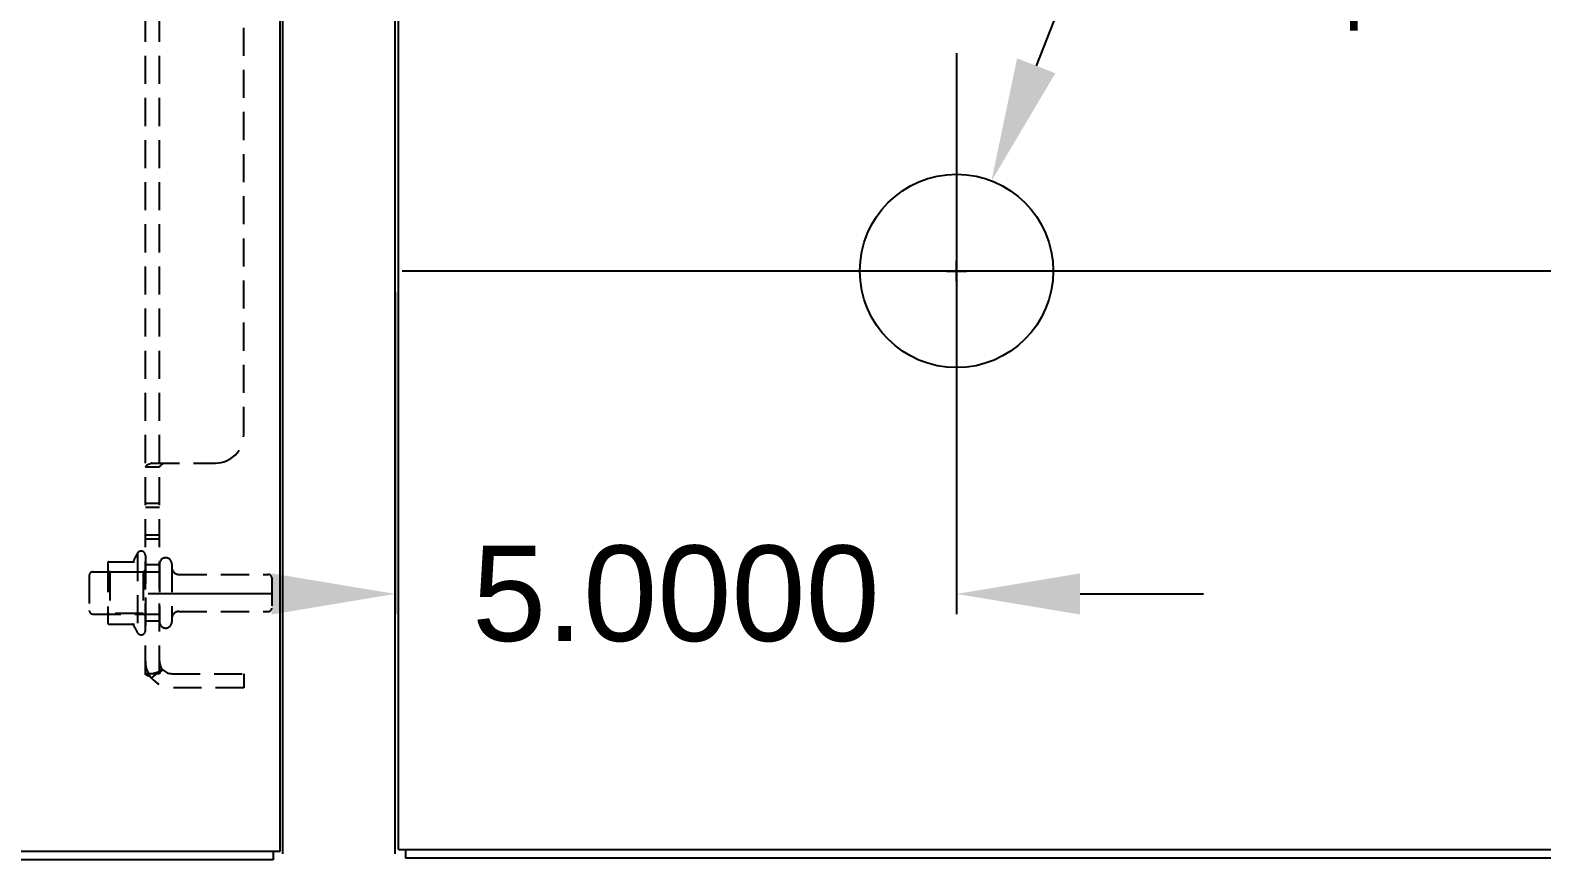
# Model space of a CAD drawing. Header units: inches. Extents: x 0 to 102, y 0 to 66.
# Drawn here: x 68.62 to 82.09, y 18.75 to 26.14 of the extents above; entities that cross this region are included whole.
import ezdxf

# ---------------------------------------------------------------- set-up
doc = ezdxf.new("R2010")
doc.units = ezdxf.units.IN
doc.header["$MEASUREMENT"] = 0
doc.linetypes.add('HIDDEN', pattern=[0.375, 0.25, -0.125])
doc.layers.add('DEFAULT_2', color=8, linetype='HIDDEN')
doc.layers.add('SUBPANEL', color=7, linetype='Continuous')
doc.styles.get("Standard").update_dxf_attribs({"font": 'arial.ttf'})
doc.dimstyles.get("Standard").update_dxf_attribs({"dimtxt": 0.18, "dimasz": 0.18, "dimexe": 0.18, "dimexo": 0.0625, "dimgap": 0.09, "dimtad": 0, "dimtih": 1, "dimtoh": 1, "dimdec": 4, "dimzin": 0, "dimdsep": 46, "dimtxsty": 'Standard', "dimcen": 0.09, "dimadec": 0, "dimazin": 0, "dimtfac": 1, "dimtdec": 4, "dimtofl": 0, "dimtmove": 0, "dimatfit": 3, "dimfxl": 1, "dimtolj": 1, "dimtzin": 0, "dimarcsym": 0})

# ---------------------------------------------------------------- blocks, each defined once
blk = doc.blocks.new('*D15')
at = {"color": 0, "lineweight": -2, "transparency": 16777216}
for p, q in [((70.875, 18.8125), (70.875, 54.93)), ((71.875, 18.8125), (71.875, 54.93)), ((70.695, 54.75), (70.515, 54.75)), ((72.055, 54.75), (72.235, 54.75))]:
    blk.add_line(p, q, dxfattribs=at)
at = {"color": 0, "transparency": 16777216}
for points in [[(70.695, 54.78), (70.695, 54.72), (70.875, 54.75)], [(72.055, 54.78), (72.055, 54.72), (71.875, 54.75)]]:
    blk.add_solid(points, dxfattribs=at)
at = {"layer": 'Defpoints', "color": 0, "transparency": 16777216}
for p in [(70.875, 54.75), (70.875, 18.75), (71.875, 18.75)]:
    blk.add_point(p, dxfattribs=at)
at = {"color": 0, "transparency": 16777216, "insert": (71.375, 54.75), "char_height": 0.18, "attachment_point": 5}
blk.add_mtext('\\A1;1.0000', dxfattribs=at)
blk = doc.blocks.new('*D24')
at = {"color": 0, "lineweight": -2, "transparency": 16777216}
for p, q in [((71.938, 24), (94.43, 24)), ((94.25, 22.9), (94.25, 21.899)), ((94.25, 19.85), (94.25, 20.851)), ((83.938, 18.75), (94.43, 18.75))]:
    blk.add_line(p, q, dxfattribs=at)
at = {"color": 0, "transparency": 16777216}
for points in [[(94.067, 22.9), (94.433, 22.9), (94.25, 24)], [(94.067, 19.85), (94.433, 19.85), (94.25, 18.75)]]:
    blk.add_solid(points, dxfattribs=at)
at = {"layer": 'Defpoints', "color": 0, "transparency": 16777216}
for p in [(71.875, 24), (94.25, 24), (83.875, 18.75)]:
    blk.add_point(p, dxfattribs=at)
at = {"color": 0, "transparency": 16777216, "insert": (94.25, 21.375), "char_height": 0.85, "attachment_point": 5}
blk.add_mtext('\\A1;5.2500', dxfattribs=at)
blk = doc.blocks.new('*D28')
at = {"color": 0, "lineweight": -2, "transparency": 16777216}
for p, q in [((76.875, 25.938), (76.875, 20.945)), ((71.875, 23.812), (71.875, 20.945)), ((70.775, 21.125), (69.675, 21.125)), ((77.975, 21.125), (79.075, 21.125))]:
    blk.add_line(p, q, dxfattribs=at)
at = {"color": 0, "transparency": 16777216}
for points in [[(70.775, 21.308), (70.775, 20.942), (71.875, 21.125)], [(77.975, 21.308), (77.975, 20.942), (76.875, 21.125)]]:
    blk.add_solid(points, dxfattribs=at)
at = {"layer": 'Defpoints', "color": 0, "transparency": 16777216}
for p in [(76.875, 26), (71.875, 23.875), (76.875, 21.125)]:
    blk.add_point(p, dxfattribs=at)
at = {"color": 0, "transparency": 16777216, "insert": (74.375, 21.125), "char_height": 0.85, "attachment_point": 5}
blk.add_mtext('\\A1;5.0000', dxfattribs=at)
blk = doc.blocks.new('*D32')
at = {"color": 0, "lineweight": -2, "transparency": 16777216}
for p, q in [((77.983, 26.852), (77.585, 25.826)), ((79.083, 26.852), (77.983, 26.852)), ((76.784, 23.999), (76.964, 23.999)), ((76.874, 23.909), (76.874, 24.089))]:
    blk.add_line(p, q, dxfattribs=at)
at = {"color": 0, "transparency": 16777216}
blk.add_solid([(77.414, 25.893), (77.755, 25.76), (77.186, 24.801)], dxfattribs=at)
at = {"layer": 'Defpoints', "color": 0, "transparency": 16777216}
for p in [(77.186, 24.801), (76.562, 23.197)]:
    blk.add_point(p, dxfattribs=at)
at = {"color": 0, "transparency": 16777216, "insert": (84.888, 26.852), "char_height": 0.85, "attachment_point": 5}
blk.add_mtext('\\A1;1 {\\H0.7x;\\S1/4;}" Conduit Knockout', dxfattribs=at)

msp = doc.modelspace()

# ---------------------------------------------------------------- linework, layer by layer
at = {"color": 3, "linetype": 'Continuous'}
for p, q in [((70.85048, 18.83386), (70.85048, 54.68386)), ((71.90503, 18.84901), (71.90503, 54.69901)), ((71.90503, 18.84901), (83.90503, 18.84901)), ((54.85048, 18.83386), (70.85048, 18.83386)), ((70.78748, 18.75886), (54.91348, 18.75886)), ((83.84203, 18.77401), (71.96803, 18.77401))]:
    msp.add_line(p, q, dxfattribs=at)
at = {"color": 7, "linetype": 'Continuous'}
for p, q in [((71.96803, 18.84901), (71.96803, 18.77401)), ((70.78748, 18.83386), (70.78748, 18.75886))]:
    msp.add_line(p, q, dxfattribs=at)
msp.add_circle((76.875, 24), 0.86074)
at = {"layer": 'DEFAULT_2', "color": 8, "linetype": 'HIDDEN'}
for p, q in [((69.32502, 21.41136), (69.55266, 21.41136)), ((69.58048, 21.48969), (69.58048, 20.77802)), ((69.65048, 21.46799), (69.65048, 20.79972)), ((69.15048, 21.29136), (69.15048, 20.97636)), ((69.18048, 21.32136), (69.77548, 21.32136)), ((69.31448, 21.38948), (69.31448, 20.87823)), ((69.33448, 21.31736), (69.31448, 21.33736)), ((69.63048, 21.31736), (69.33448, 21.31736)), ((69.33448, 21.31736), (69.33448, 20.95036)), ((69.63048, 21.31736), (69.65048, 21.33736)), ((69.63048, 21.31736), (69.63048, 20.95036)), ((69.77548, 21.39136), (69.77548, 20.87636)), ((69.88548, 21.39136), (69.88548, 20.87636)), ((69.94798, 21.29886), (70.74548, 21.29886)), ((70.77548, 21.26886), (70.77548, 20.99886)), ((69.18048, 20.94636), (69.77548, 20.94636)), ((69.33448, 20.95036), (69.31448, 20.93036)), ((69.63048, 20.95036), (69.33448, 20.95036)), ((69.63048, 20.95036), (69.65048, 20.93036)), ((69.94798, 20.96886), (70.74548, 20.96886)), ((69.32502, 20.85636), (69.55266, 20.85636))]:
    msp.add_line(p, q, dxfattribs=at)
for centre, radius, start, end in [((69.32502, 21.40136), 0.01, 90, 174.80617), ((69.53395, 21.42136), 0.01, 270, 336.032072), ((70.18066, 21.13386), 0.69774, 149.336868, 156.032072), ((69.61212, 21.46799), 0.03836, 0, 145.550335), ((69.83048, 21.39136), 0.055, 0, 180), ((69.18048, 21.29136), 0.03, 90, 180), ((69.45568, 21.38948), 0.1412, 174.791949, 180), ((69.94798, 21.36136), 0.0625, 180, 270), ((70.74548, 21.26886), 0.03, 0, 90), ((69.18048, 20.97636), 0.03, 180, 270), ((69.45568, 20.87823), 0.1412, 180, 185.208051), ((69.83048, 20.87636), 0.055, 180, 0), ((69.94798, 20.90636), 0.0625, 90, 180), ((70.74548, 20.99886), 0.03, 270, 0), ((69.32502, 20.86636), 0.01, 185.19383, 270), ((69.53395, 20.84636), 0.01, 23.967928, 90), ((70.18066, 21.13386), 0.69774, 203.967928, 210.663132), ((69.61212, 20.79972), 0.03836, 214.449665, 0)]:
    msp.add_arc(centre, radius, start, end, dxfattribs=at)
at = {"layer": 'SUBPANEL', "color": 8, "linetype": 'HIDDEN'}
for p, q in [((69.65048, 20.41511), (69.65048, 53.10261)), ((69.77548, 20.41511), (69.77548, 53.10261)), ((70.52548, 22.54011), (70.52548, 50.97761)), ((69.77548, 22.25476), (69.65048, 22.25476)), ((69.68617, 22.28013), (69.67611, 22.27592)), ((69.70443, 22.29011), (70.27548, 22.29011)), ((69.77557, 22.256), (69.77548, 22.25476)), ((69.79501, 22.27423), (69.79354, 22.27301)), ((69.77548, 21.92956), (69.65048, 21.92956)), ((69.77548, 21.89307), (69.65048, 21.89307)), ((69.77548, 21.64856), (69.65048, 21.64856)), ((69.77548, 21.61207), (69.65048, 21.61207)), ((69.77548, 21.38386), (69.65048, 21.38386)), ((69.77548, 20.88386), (69.65048, 20.88386)), ((69.77548, 20.41511), (69.65048, 20.41511)), ((69.70443, 20.37657), (69.80098, 20.45596)), ((69.75735, 20.42693), (69.75572, 20.42626)), ((69.75895, 20.4276), (69.75735, 20.42693)), ((69.7605, 20.42827), (69.75895, 20.4276)), ((69.76199, 20.42893), (69.7605, 20.42827)), ((69.76344, 20.42958), (69.76199, 20.42893)), ((69.76485, 20.43023), (69.76344, 20.42958)), ((69.76621, 20.43087), (69.76485, 20.43023)), ((69.76754, 20.43151), (69.76621, 20.43087)), ((69.76883, 20.43215), (69.76754, 20.43151)), ((69.88748, 20.41511), (70.52548, 20.41511)), ((70.52548, 20.41511), (70.52548, 20.29011)), ((70.52548, 20.29011), (69.88748, 20.29011))]:
    msp.add_line(p, q, dxfattribs=at)
for points in [[(69.66393, 22.27022), (69.66123, 22.26867), (69.65873, 22.26705), (69.65648, 22.26533), (69.65458, 22.26359), (69.6531, 22.2619), (69.652, 22.26026), (69.65124, 22.2587), (69.65078, 22.25724), (69.65054, 22.25592), (69.65048, 22.25476)], [(69.6531, 22.2619), (69.652, 22.26026), (69.65124, 22.2587)], [(69.65874, 22.26705), (69.65648, 22.26534), (69.65458, 22.26359)], [(69.66969, 22.27309), (69.66674, 22.27167), (69.66393, 22.27022)], [(69.67611, 22.27592), (69.67284, 22.27451), (69.66969, 22.27309)], [(69.69821, 22.28586), (69.69553, 22.28443), (69.6926, 22.28299), (69.68946, 22.28156), (69.68617, 22.28013)], [(69.70443, 22.29011), (69.70267, 22.2887), (69.70059, 22.28729), (69.69821, 22.28586)], [(69.80098, 22.29011), (69.80134, 22.28848), (69.80152, 22.28692), (69.80152, 22.28542), (69.80134, 22.28396), (69.801, 22.28254), (69.80048, 22.28114), (69.79976, 22.27973), (69.79884, 22.27832), (69.79769, 22.27688), (69.79637, 22.27549), (69.79501, 22.27423), (69.79354, 22.27301), (69.7919, 22.27175), (69.79015, 22.27049), (69.78834, 22.26923), (69.7865, 22.26798), (69.7847, 22.26673), (69.78294, 22.26545), (69.78122, 22.26411), (69.77965, 22.26273), (69.77832, 22.26136), (69.77725, 22.25999), (69.77643, 22.25863), (69.77588, 22.25729), (69.77557, 22.256), (69.77548, 22.25476)], [(69.78294, 22.26545), (69.78122, 22.26411), (69.77965, 22.26273), (69.77832, 22.26136), (69.77725, 22.25999), (69.77643, 22.25863), (69.77588, 22.25729)], [(69.80048, 22.28114), (69.79976, 22.27973), (69.79884, 22.27832), (69.79769, 22.27688), (69.79637, 22.27549)], [(69.80098, 22.29011), (69.80134, 22.28848), (69.80152, 22.28692), (69.80152, 22.28542), (69.80134, 22.28396), (69.801, 22.28254)], [(69.67944, 20.39212), (69.67284, 20.395), (69.66969, 20.39641), (69.66674, 20.39781), (69.66393, 20.39924), (69.66123, 20.40076), (69.65873, 20.40236), (69.65648, 20.40407), (69.65458, 20.40582), (69.6531, 20.40754), (69.652, 20.40924), (69.65124, 20.41088), (69.65078, 20.41243), (69.65054, 20.41384), (69.65048, 20.41511)], [(69.70443, 20.37657), (69.70267, 20.37851), (69.70059, 20.3804), (69.69821, 20.38226), (69.69553, 20.38406), (69.6926, 20.3858), (69.68947, 20.38748), (69.68617, 20.38909), (69.6828, 20.39064), (69.67944, 20.39212)], [(69.71604, 20.41504), (69.7159, 20.41502), (69.71576, 20.41501), (69.71571, 20.41501), (69.71577, 20.41501), (69.71593, 20.41502), (69.7162, 20.41504), (69.71654, 20.41505), (69.71694, 20.41507), (69.71739, 20.41508), (69.71787, 20.41509), (69.71838, 20.4151), (69.71892, 20.4151)], [(69.75572, 20.42626), (69.75405, 20.42559), (69.75321, 20.42526), (69.75236, 20.42493), (69.75151, 20.42461), (69.75065, 20.42428), (69.74979, 20.42396), (69.74893, 20.42365), (69.74807, 20.42333), (69.74721, 20.42303), (69.74635, 20.42272), (69.74549, 20.42242), (69.74462, 20.42213), (69.74376, 20.42184), (69.7429, 20.42155), (69.74205, 20.42127), (69.74119, 20.42099), (69.74034, 20.42072), (69.73949, 20.42045), (69.73865, 20.42019), (69.73781, 20.41994), (69.73697, 20.41969), (69.73614, 20.41945), (69.73531, 20.41921), (69.7345, 20.41897), (69.73369, 20.41875), (69.73289, 20.41853), (69.73209, 20.41832), (69.73131, 20.41811), (69.73054, 20.41791), (69.72977, 20.41771), (69.72901, 20.41753), (69.72826, 20.41734), (69.72751, 20.41716), (69.72677, 20.41699), (69.72604, 20.41682), (69.72531, 20.41666), (69.72458, 20.41651), (69.72387, 20.41635), (69.72315, 20.41621), (69.72245, 20.41607), (69.72175, 20.41593), (69.72106, 20.4158), (69.72038, 20.41568), (69.71971, 20.41557), (69.71906, 20.41546), (69.71843, 20.41536), (69.71785, 20.41527), (69.71731, 20.4152), (69.71683, 20.41513), (69.71644, 20.41508), (69.71613, 20.41505), (69.71604, 20.41504)], [(69.7794, 20.43803), (69.7795, 20.43811), (69.77952, 20.43812), (69.77947, 20.43809), (69.77934, 20.438), (69.77914, 20.43787), (69.77887, 20.43769), (69.77853, 20.43748), (69.77815, 20.43724), (69.77772, 20.43698), (69.77727, 20.43671), (69.7768, 20.43643), (69.7763, 20.43614), (69.77579, 20.43585), (69.77527, 20.43555), (69.77474, 20.43525), (69.77419, 20.43495), (69.77364, 20.43464), (69.77307, 20.43434), (69.7725, 20.43403), (69.77191, 20.43372), (69.77131, 20.43341), (69.77071, 20.4331), (69.77009, 20.43278), (69.76947, 20.43247), (69.76883, 20.43215)], [(69.79354, 20.44257), (69.79015, 20.43892), (69.78834, 20.43695), (69.7865, 20.43491), (69.7847, 20.43283), (69.78294, 20.43069), (69.78122, 20.42845), (69.77965, 20.4262), (69.77832, 20.42405), (69.77725, 20.42198), (69.77643, 20.42003), (69.77588, 20.41823), (69.77557, 20.41659), (69.77548, 20.41511)], [(69.77594, 20.43537), (69.77637, 20.43572), (69.7768, 20.43606), (69.77722, 20.43639), (69.77762, 20.43671), (69.77801, 20.437), (69.77837, 20.43728), (69.7787, 20.43753), (69.77899, 20.43774), (69.77923, 20.43791), (69.7794, 20.43803)], [(69.80098, 20.45596), (69.80134, 20.45537), (69.80152, 20.4547), (69.80152, 20.45395), (69.80134, 20.45312), (69.801, 20.4522), (69.80048, 20.45118), (69.79976, 20.45003), (69.79884, 20.44874), (69.79769, 20.44728), (69.79638, 20.44573), (69.79501, 20.44419), (69.79354, 20.44257)]]:
    msp.add_lwpolyline(points, dxfattribs=at)
for centre, radius, start, end in [((70.27548, 22.54011), 0.25, 270, 0), ((69.88748, 20.52711), 0.237, 180, 270), ((69.88748, 20.52711), 0.112, 180, 270)]:
    msp.add_arc(centre, radius, start, end, dxfattribs=at)

# ---------------------------------------------------------------- dimensions: what is measured, and where the dimension line sits
dim = msp.add_linear_dim(base=(70.875, 54.75), p1=(71.875, 18.75), p2=(70.875, 18.75), dimstyle='Standard')
dim.commit()
dim.dimension.update_dxf_attribs({"geometry": '*D15', "text_midpoint": (71.375, 54.75)})
at = {"color": 2}
dim = msp.add_diameter_dim_2p(p1=(76.56188, 23.19669), p2=(77.18582, 24.80112), text='1 {\\H0.7x;\\S1/4;}" Conduit Knockout', dimstyle='Standard', override={"dimtxt": 0.85, "dimasz": 1.1}, dxfattribs=at)
dim.commit()
dim.dimension.update_dxf_attribs({"geometry": '*D32', "text_midpoint": (84.88763, 26.85153)})
dim = msp.add_linear_dim(base=(76.875, 21.125), p1=(71.875, 23.875), p2=(76.875, 26), dimstyle='Standard', override={"dimtxt": 0.85, "dimasz": 1.1}, dxfattribs=at)
dim.commit()
dim.dimension.update_dxf_attribs({"geometry": '*D28', "text_midpoint": (74.375, 21.125), "dimtype": 160})
dim = msp.add_linear_dim(base=(94.25, 24), p1=(83.875, 18.75), p2=(71.875, 24), angle=90, dimstyle='Standard', override={"dimtxt": 0.85, "dimasz": 1.1}, dxfattribs=at)
dim.commit()
dim.dimension.update_dxf_attribs({"geometry": '*D24', "text_midpoint": (94.25, 21.375), "dimtype": 160})

doc.saveas('drawing.dxf')
